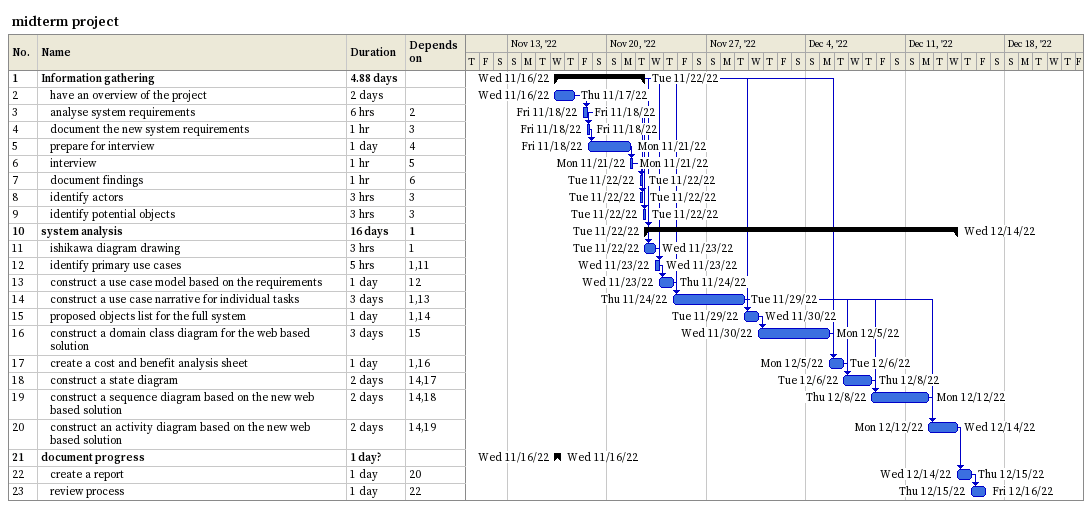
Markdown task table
midterm project

| ID | Level | Task | Duration | Start | Finish | Predecessors |
|---|---|---|---|---|---|---|
| 1 | 1 | **Information gathering** | 4.88d | 2022-11-16 | 2022-11-22 |  |
| 2 | 2 | have an overview of the project | 2d | 2022-11-16 | 2022-11-17 |  |
| 3 | 2 | analyse system requirements | 6h | 2022-11-18 | 2022-11-18 | 2 |
| 4 | 2 | document the new system requirements | 1h | 2022-11-18 | 2022-11-18 | 3 |
| 5 | 2 | prepare for interview | 1d | 2022-11-18 | 2022-11-21 | 4 |
| 6 | 2 | interview | 1h | 2022-11-21 | 2022-11-21 | 5 |
| 7 | 2 | document findings | 1h | 2022-11-22 | 2022-11-22 | 6 |
| 8 | 2 | identify actors | 3h | 2022-11-22 | 2022-11-22 | 3 |
| 9 | 2 | identify potential objects | 3h | 2022-11-22 | 2022-11-22 | 3 |
| 10 | 1 | **system analysis** | 16d | 2022-11-22 | 2022-12-14 | 1 |
| 11 | 2 | ishikawa diagram drawing | 3h | 2022-11-22 | 2022-11-23 | 1 |
| 12 | 2 | identify primary use cases | 5h | 2022-11-23 | 2022-11-23 | 1, 11 |
| 13 | 2 | construct a use case model based on the requirements | 1d | 2022-11-23 | 2022-11-24 | 12 |
| 14 | 2 | construct a use case narrative for individual tasks | 3d | 2022-11-24 | 2022-11-29 | 1, 13 |
| 15 | 2 | proposed objects list for the full system | 1d | 2022-11-29 | 2022-11-30 | 1, 14 |
| 16 | 2 | construct a domain class diagram for the web based solution | 3d | 2022-11-30 | 2022-12-05 | 15 |
| 17 | 2 | create a cost and benefit analysis sheet | 1d | 2022-12-05 | 2022-12-06 | 1, 16 |
| 18 | 2 | construct a state diagram | 2d | 2022-12-06 | 2022-12-08 | 14, 17 |
| 19 | 2 | construct a sequence diagram based on the new web based solution | 2d | 2022-12-08 | 2022-12-12 | 14, 18 |
| 20 | 2 | construct an activity diagram based on the new web based solution | 2d | 2022-12-12 | 2022-12-14 | 14, 19 |
| 21 | 1 | **document progress** | 1d? | 2022-11-16 | 2022-11-16 |  |
| 22 | 2 | create a report | 1d | 2022-12-14 | 2022-12-15 | 20 |
| 23 | 2 | review process | 1d | 2022-12-15 | 2022-12-16 | 22 |
